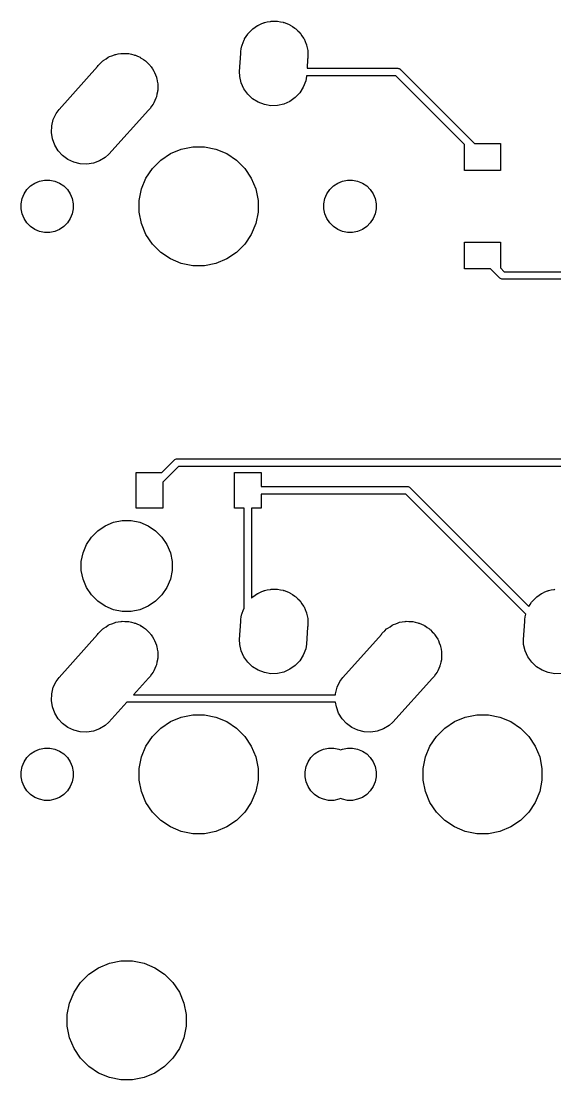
# Model space of a CAD drawing. Extents: x -26.1 to -7.5, y -7.6 to -2.3.
# Drawn here: x -26.079 to -25.375, y -6.873 to -5.476 of the extents above; entities that cross this region are included whole.
import ezdxf

# ---------------------------------------------------------------- set-up
doc = ezdxf.new("R2010")
doc.units = 0
doc.header["$MEASUREMENT"] = 0
doc.layers.add('BLACK', color=7, linetype='CONTINUOUS')

msp = doc.modelspace()

# ---------------------------------------------------------------- linework, layer by layer
at = {"layer": 'BLACK', "linetype": 'CONTINUOUS'}
for p, q in [((-25.766, -5.48075), (-25.7625, -5.47933)), ((-25.7625, -5.47933), (-25.7592, -5.47781)), ((-25.7592, -5.47781), (-25.7585, -5.47766)), ((-25.7585, -5.47766), (-25.7579, -5.47741)), ((-25.7579, -5.47741), (-25.7543, -5.47669)), ((-25.7543, -5.47669), (-25.7507, -5.47586)), ((-25.7507, -5.47586), (-25.75, -5.47584)), ((-25.75, -5.47584), (-25.7494, -5.47571)), ((-25.7494, -5.47571), (-25.7456, -5.47571)), ((-25.7456, -5.47571), (-25.7419, -5.4756)), ((-25.7419, -5.4756), (-25.7413, -5.47571)), ((-25.7413, -5.47571), (-25.7406, -5.47571)), ((-25.7406, -5.47571), (-25.737, -5.47643)), ((-25.737, -5.47643), (-25.7333, -5.47705)), ((-25.7333, -5.47705), (-25.7327, -5.47728)), ((-25.7327, -5.47728), (-25.7321, -5.47741)), ((-25.7321, -5.47741), (-25.7286, -5.47883)), ((-25.7286, -5.47883), (-25.7252, -5.48015)), ((-25.7822, -5.49593), (-25.7802, -5.49279)), ((-25.7802, -5.49279), (-25.7798, -5.49231)), ((-25.7798, -5.49231), (-25.7794, -5.49177)), ((-25.7794, -5.49177), (-25.7768, -5.48914)), ((-25.7768, -5.48914), (-25.7742, -5.48644)), ((-25.7742, -5.48644), (-25.7737, -5.48606)), ((-25.7737, -5.48606), (-25.7732, -5.4856)), ((-25.7732, -5.4856), (-25.7701, -5.48353)), ((-25.7701, -5.48353), (-25.7671, -5.48138)), ((-25.7671, -5.48138), (-25.7665, -5.48111)), ((-25.7665, -5.48111), (-25.766, -5.48075)), ((-25.7252, -5.48015), (-25.7246, -5.4805)), ((-25.7246, -5.4805), (-25.724, -5.48075)), ((-25.724, -5.48075), (-25.7209, -5.48281)), ((-25.7209, -5.48281), (-25.7178, -5.48478)), ((-25.7178, -5.48478), (-25.7173, -5.48523)), ((-25.7173, -5.48523), (-25.7168, -5.4856)), ((-25.7168, -5.4856), (-25.7141, -5.48822)), ((-25.7141, -5.48822), (-25.7114, -5.49077)), ((-25.7114, -5.49077), (-25.7111, -5.4913)), ((-25.7111, -5.4913), (-25.7106, -5.49177)), ((-25.7106, -5.49177), (-25.7085, -5.49485)), ((-25.7879, -5.50833), (-25.7877, -5.50772)), ((-25.7877, -5.50772), (-25.7876, -5.50708)), ((-25.7876, -5.50708), (-25.7862, -5.50365)), ((-25.7862, -5.50365), (-25.7848, -5.50018)), ((-25.7848, -5.50018), (-25.7845, -5.49963)), ((-25.7845, -5.49963), (-25.7843, -5.49902)), ((-25.7843, -5.49902), (-25.7822, -5.49593)), ((-25.7085, -5.49485), (-25.7064, -5.49788)), ((-25.7064, -5.49788), (-25.7061, -5.49848)), ((-25.7061, -5.49848), (-25.7057, -5.49902)), ((-25.7057, -5.49902), (-25.7043, -5.50245)), ((-25.7043, -5.50245), (-25.7028, -5.50584)), ((-25.7028, -5.50584), (-25.7027, -5.50648)), ((-25.7027, -5.50648), (-25.7024, -5.50708)), ((-25.7024, -5.50708), (-25.7017, -5.51072)), ((-25.9627, -5.52238), (-25.9595, -5.52123)), ((-25.9595, -5.52123), (-25.9563, -5.51993)), ((-25.9563, -5.51993), (-25.9554, -5.51974)), ((-25.9554, -5.51974), (-25.9545, -5.5194)), ((-25.9545, -5.5194), (-25.9511, -5.51889)), ((-25.9511, -5.51889), (-25.9478, -5.51823)), ((-25.9478, -5.51823), (-25.9468, -5.51823)), ((-25.9468, -5.51823), (-25.9458, -5.51808)), ((-25.9458, -5.51808), (-25.9424, -5.51823)), ((-25.9424, -5.51823), (-25.9391, -5.51823)), ((-25.9391, -5.51823), (-25.9381, -5.51842)), ((-25.9381, -5.51842), (-25.9371, -5.51846)), ((-25.9371, -5.51846), (-25.9338, -5.51927)), ((-25.9338, -5.51927), (-25.9305, -5.51993)), ((-25.9305, -5.51993), (-25.9296, -5.52031)), ((-25.9296, -5.52031), (-25.9286, -5.52054)), ((-25.9286, -5.52054), (-25.9256, -5.52197)), ((-25.7909, -5.54196), (-25.7893, -5.51847)), ((-25.7893, -5.51564), (-25.7886, -5.51199)), ((-25.7893, -5.51847), (-25.7893, -5.51564)), ((-25.7886, -5.51199), (-25.7879, -5.50833)), ((-25.7017, -5.51072), (-25.7009, -5.51434)), ((-25.7009, -5.51434), (-25.7008, -5.515)), ((-25.7008, -5.515), (-25.7007, -5.51564)), ((-25.7007, -5.51564), (-25.7007, -5.51935)), ((-25.7007, -5.51935), (-25.7007, -5.52088)), ((-25.7007, -5.52088), (-25.7007, -5.52153)), ((-25.7007, -5.52153), (-25.7007, -5.52436)), ((-26.0294, -5.59204), (-25.9785, -5.53529)), ((-25.9785, -5.53529), (-25.9778, -5.53429)), ((-25.9778, -5.53429), (-25.9756, -5.53205)), ((-25.9756, -5.53205), (-25.9749, -5.53132)), ((-25.9749, -5.53132), (-25.9741, -5.53051)), ((-25.9741, -5.53051), (-25.9717, -5.52812)), ((-25.9717, -5.52812), (-25.9708, -5.52757)), ((-25.9708, -5.52757), (-25.9701, -5.52691)), ((-25.9701, -5.52691), (-25.9672, -5.52515)), ((-25.9672, -5.52515), (-25.9644, -5.52327)), ((-25.9644, -5.52327), (-25.9635, -5.52289)), ((-25.9635, -5.52289), (-25.9627, -5.52238)), ((-25.9256, -5.52197), (-25.9224, -5.52327)), ((-25.9224, -5.52327), (-25.9216, -5.52382)), ((-25.9216, -5.52382), (-25.9207, -5.52423)), ((-25.9207, -5.52423), (-25.918, -5.52624)), ((-25.918, -5.52624), (-25.9152, -5.52812)), ((-25.9152, -5.52812), (-25.9145, -5.52881)), ((-25.9145, -5.52881), (-25.9137, -5.52939)), ((-25.9137, -5.52939), (-25.9114, -5.53189)), ((-25.9114, -5.53189), (-25.909, -5.53429)), ((-25.909, -5.53429), (-25.9085, -5.5351)), ((-25.9085, -5.5351), (-25.9078, -5.53583)), ((-25.701, -5.52587), (-25.7018, -5.53783)), ((-25.7007, -5.52436), (-25.701, -5.52587)), ((-25.9078, -5.53583), (-25.9061, -5.53873)), ((-25.9061, -5.53873), (-25.9042, -5.54154)), ((-25.9042, -5.54154), (-25.9038, -5.54245)), ((-25.9038, -5.54245), (-25.9033, -5.54329)), ((-25.9033, -5.54329), (-25.9021, -5.54647)), ((-25.9021, -5.54647), (-25.9008, -5.5496)), ((-25.9008, -5.5496), (-25.9006, -5.55056)), ((-25.7907, -5.54849), (-25.7909, -5.54196)), ((-25.7888, -5.557), (-25.7907, -5.54849)), ((-25.7025, -5.54805), (-25.7036, -5.5545)), ((-25.5843, -5.54783), (-25.7025, -5.54783)), ((-25.7025, -5.54783), (-25.7025, -5.54805)), ((-25.7018, -5.53783), (-25.5825, -5.53783)), ((-25.4936, -5.63849), (-25.5843, -5.54783)), ((-25.5825, -5.53783), (-25.5822, -5.53781)), ((-25.5822, -5.53781), (-25.582, -5.53783)), ((-25.582, -5.53783), (-25.5812, -5.53791)), ((-25.5812, -5.53791), (-25.5803, -5.53819)), ((-25.5803, -5.53819), (-25.5794, -5.53866)), ((-25.5794, -5.53866), (-25.5787, -5.53928)), ((-25.5787, -5.53928), (-25.5785, -5.53947)), ((-25.5785, -5.53947), (-25.4806, -5.63732)), ((-25.9006, -5.55056), (-25.9003, -5.55149)), ((-25.9003, -5.55149), (-25.8998, -5.55484)), ((-25.8998, -5.55484), (-25.8991, -5.55816)), ((-25.8991, -5.55816), (-25.8991, -5.55914)), ((-25.8991, -5.55914), (-25.899, -5.56011)), ((-25.899, -5.56011), (-25.8991, -5.5635)), ((-25.8991, -5.5635), (-25.8991, -5.56688)), ((-25.7852, -5.56496), (-25.7888, -5.557)), ((-25.7067, -5.56265), (-25.7114, -5.57005)), ((-25.7036, -5.5545), (-25.7067, -5.56265)), ((-25.9014, -5.5773), (-25.9029, -5.58037)), ((-25.9012, -5.57635), (-25.9014, -5.5773)), ((-25.9008, -5.57544), (-25.9012, -5.57635)), ((-25.9002, -5.57212), (-25.9008, -5.57544)), ((-25.8994, -5.56883), (-25.9002, -5.57212)), ((-25.8993, -5.56785), (-25.8994, -5.56883)), ((-25.8991, -5.56688), (-25.8993, -5.56785)), ((-25.7801, -5.57207), (-25.7852, -5.56496)), ((-25.7738, -5.57805), (-25.7801, -5.57207)), ((-25.7173, -5.5764), (-25.7245, -5.58145)), ((-25.7114, -5.57005), (-25.7173, -5.5764)), ((-25.909, -5.59075), (-25.9113, -5.59299)), ((-25.9071, -5.58794), (-25.909, -5.59075)), ((-25.9051, -5.58521), (-25.9071, -5.58794)), ((-25.9047, -5.58432), (-25.9051, -5.58521)), ((-25.9042, -5.5835), (-25.9047, -5.58432)), ((-25.9029, -5.58037), (-25.9042, -5.5835)), ((-25.7664, -5.58268), (-25.7738, -5.57805)), ((-25.7582, -5.58578), (-25.7664, -5.58268)), ((-25.7496, -5.58723), (-25.7582, -5.58578)), ((-25.7409, -5.58698), (-25.7496, -5.58723)), ((-25.7324, -5.58503), (-25.7409, -5.58698)), ((-25.7245, -5.58145), (-25.7324, -5.58503)), ((-26.0391, -5.61369), (-26.037, -5.60522)), ((-26.037, -5.60522), (-26.0333, -5.59731)), ((-26.0333, -5.59731), (-26.0294, -5.59204)), ((-25.9113, -5.59299), (-25.9635, -5.6512)), ((-26.0394, -5.62241), (-26.0391, -5.61369)), ((-26.0381, -5.63103), (-26.0394, -5.62241)), ((-26.0351, -5.63923), (-26.0381, -5.63103)), ((-26.0306, -5.64669), (-26.0351, -5.63923)), ((-26.0247, -5.65313), (-26.0306, -5.64669)), ((-25.8822, -5.65043), (-25.8679, -5.64452)), ((-25.8679, -5.64452), (-25.8527, -5.6415)), ((-25.8527, -5.6415), (-25.8373, -5.6415)), ((-25.8373, -5.6415), (-25.8221, -5.64452)), ((-25.8221, -5.64452), (-25.8078, -5.65043)), ((-25.4936, -5.67276), (-25.4936, -5.63849)), ((-25.4806, -5.63732), (-25.4464, -5.63732)), ((-25.4464, -5.63732), (-25.4464, -5.67276)), ((-26.0177, -5.65829), (-26.0247, -5.65313)), ((-26.0098, -5.66198), (-26.0177, -5.65829)), ((-25.9758, -5.66014), (-25.984, -5.66312)), ((-25.9683, -5.65561), (-25.9758, -5.66014)), ((-25.9635, -5.6512), (-25.9683, -5.65561)), ((-25.906, -5.66996), (-25.895, -5.65903)), ((-25.895, -5.65903), (-25.8822, -5.65043)), ((-25.8078, -5.65043), (-25.795, -5.65903)), ((-25.795, -5.65903), (-25.784, -5.66996)), ((-26.0013, -5.66406), (-26.0098, -5.66198)), ((-25.9926, -5.66444), (-26.0013, -5.66406)), ((-25.984, -5.66312), (-25.9926, -5.66444)), ((-25.9146, -5.68282), (-25.906, -5.66996)), ((-25.784, -5.66996), (-25.7754, -5.68282)), ((-25.4464, -5.67276), (-25.4936, -5.67276)), ((-26.0613, -5.68947), (-26.055, -5.68688)), ((-26.055, -5.68688), (-26.0484, -5.68555)), ((-26.0484, -5.68555), (-26.0416, -5.68555)), ((-26.0416, -5.68555), (-26.035, -5.68688)), ((-26.035, -5.68688), (-26.0287, -5.68947)), ((-25.9205, -5.6971), (-25.9146, -5.68282)), ((-25.7754, -5.68282), (-25.7695, -5.6971)), ((-25.6613, -5.68947), (-25.655, -5.68688)), ((-25.655, -5.68688), (-25.6484, -5.68555)), ((-25.6484, -5.68555), (-25.6416, -5.68555)), ((-25.6416, -5.68555), (-25.635, -5.68688)), ((-25.635, -5.68688), (-25.6287, -5.68947)), ((-26.0755, -5.70368), (-26.0718, -5.69804)), ((-26.0718, -5.69804), (-26.067, -5.69324)), ((-26.067, -5.69324), (-26.0613, -5.68947)), ((-26.0287, -5.68947), (-26.023, -5.69324)), ((-26.023, -5.69324), (-26.0182, -5.69804)), ((-26.0182, -5.69804), (-26.0145, -5.70368)), ((-25.9235, -5.71227), (-25.9205, -5.6971)), ((-25.7695, -5.6971), (-25.7665, -5.71227)), ((-25.6755, -5.70368), (-25.6718, -5.69804)), ((-25.6718, -5.69804), (-25.667, -5.69324)), ((-25.667, -5.69324), (-25.6613, -5.68947)), ((-25.6287, -5.68947), (-25.623, -5.69324)), ((-25.623, -5.69324), (-25.6182, -5.69804)), ((-25.6182, -5.69804), (-25.6145, -5.70368)), ((-26.0794, -5.71661), (-26.0781, -5.70995)), ((-26.0794, -5.72339), (-26.0794, -5.71661)), ((-26.0781, -5.70995), (-26.0755, -5.70368)), ((-26.0145, -5.70368), (-26.0119, -5.70995)), ((-26.0119, -5.70995), (-26.0106, -5.71661)), ((-26.0106, -5.71661), (-26.0106, -5.72339)), ((-25.9235, -5.72773), (-25.9235, -5.71227)), ((-25.7665, -5.71227), (-25.7665, -5.72773)), ((-25.6794, -5.71661), (-25.6781, -5.70995)), ((-25.6794, -5.72339), (-25.6794, -5.71661)), ((-25.6781, -5.70995), (-25.6755, -5.70368)), ((-25.6145, -5.70368), (-25.6119, -5.70995)), ((-25.6119, -5.70995), (-25.6106, -5.71661)), ((-25.6106, -5.71661), (-25.6106, -5.72339)), ((-26.0781, -5.73005), (-26.0794, -5.72339)), ((-26.0755, -5.73632), (-26.0781, -5.73005)), ((-26.0119, -5.73005), (-26.0145, -5.73632)), ((-26.0106, -5.72339), (-26.0119, -5.73005)), ((-25.9205, -5.7429), (-25.9235, -5.72773)), ((-25.7665, -5.72773), (-25.7695, -5.7429)), ((-25.6781, -5.73005), (-25.6794, -5.72339)), ((-25.6755, -5.73632), (-25.6781, -5.73005)), ((-25.6119, -5.73005), (-25.6145, -5.73632)), ((-25.6106, -5.72339), (-25.6119, -5.73005)), ((-26.0718, -5.74196), (-26.0755, -5.73632)), ((-26.067, -5.74676), (-26.0718, -5.74196)), ((-26.0182, -5.74196), (-26.023, -5.74676)), ((-26.0145, -5.73632), (-26.0182, -5.74196)), ((-25.9146, -5.75718), (-25.9205, -5.7429)), ((-25.7695, -5.7429), (-25.7754, -5.75718)), ((-25.6718, -5.74196), (-25.6755, -5.73632)), ((-25.667, -5.74676), (-25.6718, -5.74196)), ((-25.6182, -5.74196), (-25.623, -5.74676)), ((-25.6145, -5.73632), (-25.6182, -5.74196)), ((-26.0613, -5.75053), (-26.067, -5.74676)), ((-26.055, -5.75312), (-26.0613, -5.75053)), ((-26.0484, -5.75445), (-26.055, -5.75312)), ((-26.0416, -5.75445), (-26.0484, -5.75445)), ((-26.035, -5.75312), (-26.0416, -5.75445)), ((-26.0287, -5.75053), (-26.035, -5.75312)), ((-26.023, -5.74676), (-26.0287, -5.75053)), ((-25.906, -5.77004), (-25.9146, -5.75718)), ((-25.7754, -5.75718), (-25.784, -5.77004)), ((-25.6613, -5.75053), (-25.667, -5.74676)), ((-25.655, -5.75312), (-25.6613, -5.75053)), ((-25.6484, -5.75445), (-25.655, -5.75312)), ((-25.6416, -5.75445), (-25.6484, -5.75445)), ((-25.635, -5.75312), (-25.6416, -5.75445)), ((-25.6287, -5.75053), (-25.635, -5.75312)), ((-25.623, -5.74676), (-25.6287, -5.75053)), ((-25.895, -5.78097), (-25.906, -5.77004)), ((-25.784, -5.77004), (-25.795, -5.78097)), ((-25.4936, -5.80268), (-25.4936, -5.76724)), ((-25.4936, -5.76724), (-25.4464, -5.76724)), ((-25.4464, -5.76724), (-25.4464, -5.80151)), ((-25.8822, -5.78957), (-25.895, -5.78097)), ((-25.795, -5.78097), (-25.8078, -5.78957)), ((-25.8679, -5.79548), (-25.8822, -5.78957)), ((-25.8527, -5.7985), (-25.8679, -5.79548)), ((-25.8373, -5.7985), (-25.8527, -5.7985)), ((-25.8221, -5.79548), (-25.8373, -5.7985)), ((-25.8078, -5.78957), (-25.8221, -5.79548)), ((-25.4594, -5.80268), (-25.4936, -5.80268)), ((-25.4473, -5.81474), (-25.4594, -5.80268)), ((-25.4471, -5.81493), (-25.4473, -5.81474)), ((-25.4464, -5.81555), (-25.4471, -5.81493)), ((-25.4464, -5.80151), (-25.4415, -5.80637)), ((-25.4415, -5.80637), (-24.7485, -5.80637)), ((-25.4455, -5.81602), (-25.4464, -5.81555)), ((-25.4446, -5.8163), (-25.4455, -5.81602)), ((-25.4438, -5.81637), (-25.4446, -5.8163)), ((-25.4436, -5.8164), (-25.4438, -5.81637)), ((-25.4438, -5.81637), (-25.4438, -5.81637)), ((-25.4433, -5.81637), (-25.4436, -5.8164)), ((-24.7467, -5.81637), (-25.4433, -5.81637)), ((-25.8934, -6.07138), (-25.8772, -6.05514)), ((-25.8714, -6.0635), (-25.8922, -6.08435)), ((-25.8772, -6.05514), (-25.877, -6.05495)), ((-25.877, -6.05495), (-25.8763, -6.05433)), ((-25.8763, -6.05433), (-25.8754, -6.05386)), ((-25.8754, -6.05386), (-25.8744, -6.05358)), ((-25.8744, -6.05358), (-25.8737, -6.0535)), ((-25.8737, -6.0535), (-25.8735, -6.05348)), ((-25.8737, -6.0535), (-25.8737, -6.0535)), ((-25.8735, -6.05348), (-25.8732, -6.0535)), ((-25.8732, -6.0535), (-25.0023, -6.0535)), ((-25.0041, -6.0635), (-25.8714, -6.0635)), ((-25.9277, -6.11862), (-25.9277, -6.07138)), ((-25.9277, -6.07138), (-25.8934, -6.07138)), ((-25.7978, -6.11862), (-25.7978, -6.07138)), ((-25.7978, -6.07138), (-25.7623, -6.07138)), ((-25.7623, -6.07138), (-25.7623, -6.09)), ((-25.8922, -6.08435), (-25.8922, -6.11862)), ((-25.7623, -6.09), (-25.5697, -6.09)), ((-25.5697, -6.09), (-25.5694, -6.08998)), ((-25.5694, -6.08998), (-25.5692, -6.09)), ((-25.5692, -6.09), (-25.5684, -6.09007)), ((-25.5684, -6.09007), (-25.5675, -6.09036)), ((-25.5675, -6.09036), (-25.5666, -6.09082)), ((-25.5666, -6.09082), (-25.5659, -6.09145)), ((-25.5659, -6.09145), (-25.5657, -6.09164)), ((-25.5657, -6.09164), (-25.4089, -6.24846)), ((-25.5715, -6.1), (-25.7623, -6.1)), ((-25.7623, -6.1), (-25.7623, -6.11862)), ((-25.413, -6.2585), (-25.5715, -6.1)), ((-25.8922, -6.11862), (-25.9277, -6.11862)), ((-25.785, -6.11862), (-25.7978, -6.11862)), ((-25.785, -6.25068), (-25.785, -6.11862)), ((-25.7623, -6.11862), (-25.775, -6.11862)), ((-25.775, -6.11862), (-25.775, -6.2373)), ((-25.9575, -6.13731), (-25.9459, -6.135)), ((-25.9459, -6.135), (-25.9341, -6.135)), ((-25.9341, -6.135), (-25.9225, -6.13731)), ((-25.9866, -6.15675), (-25.9782, -6.14839)), ((-25.9782, -6.14839), (-25.9684, -6.14183)), ((-25.9684, -6.14183), (-25.9575, -6.13731)), ((-25.9225, -6.13731), (-25.9116, -6.14183)), ((-25.9116, -6.14183), (-25.9018, -6.14839)), ((-25.9018, -6.14839), (-25.8934, -6.15675)), ((-25.9932, -6.16658), (-25.9866, -6.15675)), ((-25.8934, -6.15675), (-25.8868, -6.16658)), ((-26, -6.18909), (-25.9977, -6.1775)), ((-25.9977, -6.1775), (-25.9932, -6.16658)), ((-25.8868, -6.16658), (-25.8823, -6.1775)), ((-25.8823, -6.1775), (-25.88, -6.18909)), ((-26, -6.20091), (-26, -6.18909)), ((-25.88, -6.18909), (-25.88, -6.20091)), ((-25.9977, -6.2125), (-26, -6.20091)), ((-25.88, -6.20091), (-25.8823, -6.2125)), ((-25.9932, -6.22342), (-25.9977, -6.2125)), ((-25.8823, -6.2125), (-25.8868, -6.22342)), ((-25.9866, -6.23325), (-25.9932, -6.22342)), ((-25.9782, -6.24161), (-25.9866, -6.23325)), ((-25.8934, -6.23325), (-25.9018, -6.24161)), ((-25.8868, -6.22342), (-25.8934, -6.23325)), ((-25.7732, -6.2356), (-25.7701, -6.23353)), ((-25.7701, -6.23353), (-25.7671, -6.23138)), ((-25.7671, -6.23138), (-25.7665, -6.23111)), ((-25.7665, -6.23111), (-25.766, -6.23075)), ((-25.766, -6.23075), (-25.7625, -6.22933)), ((-25.7625, -6.22933), (-25.7592, -6.22781)), ((-25.7592, -6.22781), (-25.7585, -6.22766)), ((-25.7585, -6.22766), (-25.7579, -6.22741)), ((-25.7579, -6.22741), (-25.7543, -6.22669)), ((-25.7543, -6.22669), (-25.7507, -6.22586)), ((-25.7507, -6.22586), (-25.75, -6.22584)), ((-25.75, -6.22584), (-25.7494, -6.22571)), ((-25.7494, -6.22571), (-25.7456, -6.22571)), ((-25.7456, -6.22571), (-25.7419, -6.2256)), ((-25.7419, -6.2256), (-25.7413, -6.22571)), ((-25.7413, -6.22571), (-25.7406, -6.22571)), ((-25.7406, -6.22571), (-25.737, -6.22643)), ((-25.737, -6.22643), (-25.7333, -6.22705)), ((-25.7333, -6.22705), (-25.7327, -6.22728)), ((-25.7327, -6.22728), (-25.7321, -6.22741)), ((-25.7321, -6.22741), (-25.7286, -6.22883)), ((-25.7286, -6.22883), (-25.7252, -6.23015)), ((-25.7252, -6.23015), (-25.7246, -6.2305)), ((-25.7246, -6.2305), (-25.724, -6.23075)), ((-25.724, -6.23075), (-25.7209, -6.23281)), ((-25.7209, -6.23281), (-25.7178, -6.23478)), ((-25.3982, -6.2356), (-25.3951, -6.23353)), ((-25.3951, -6.23353), (-25.3921, -6.23138)), ((-25.3921, -6.23138), (-25.3915, -6.23111)), ((-25.3915, -6.23111), (-25.391, -6.23075)), ((-25.391, -6.23075), (-25.3875, -6.22933)), ((-25.3875, -6.22933), (-25.3842, -6.22781)), ((-25.3842, -6.22781), (-25.3835, -6.22766)), ((-25.3835, -6.22766), (-25.3829, -6.22741)), ((-25.3829, -6.22741), (-25.3793, -6.22669)), ((-25.3793, -6.22669), (-25.3757, -6.22586)), ((-25.3757, -6.22586), (-25.375, -6.22584)), ((-25.375, -6.22584), (-25.3744, -6.22571)), ((-25.9684, -6.24817), (-25.9782, -6.24161)), ((-25.9575, -6.25269), (-25.9684, -6.24817)), ((-25.9116, -6.24817), (-25.9225, -6.25269)), ((-25.9018, -6.24161), (-25.9116, -6.24817)), ((-25.775, -6.2373), (-25.7742, -6.23644)), ((-25.7742, -6.23644), (-25.7737, -6.23606)), ((-25.7737, -6.23606), (-25.7732, -6.2356)), ((-25.7178, -6.23478), (-25.7173, -6.23523)), ((-25.7173, -6.23523), (-25.7168, -6.2356)), ((-25.7168, -6.2356), (-25.7141, -6.23822)), ((-25.7141, -6.23822), (-25.7114, -6.24077)), ((-25.7114, -6.24077), (-25.7111, -6.2413)), ((-25.7111, -6.2413), (-25.7106, -6.24177)), ((-25.7106, -6.24177), (-25.7085, -6.24485)), ((-25.7085, -6.24485), (-25.7064, -6.24788)), ((-25.7064, -6.24788), (-25.7061, -6.24848)), ((-25.7061, -6.24848), (-25.7057, -6.24902)), ((-25.4089, -6.24846), (-25.4072, -6.24593)), ((-25.4072, -6.24593), (-25.4052, -6.24279)), ((-25.4052, -6.24279), (-25.4048, -6.24231)), ((-25.4048, -6.24231), (-25.4044, -6.24177)), ((-25.4044, -6.24177), (-25.4018, -6.23914)), ((-25.4018, -6.23914), (-25.3992, -6.23644)), ((-25.3992, -6.23644), (-25.3987, -6.23606)), ((-25.3987, -6.23606), (-25.3982, -6.2356)), ((-25.9459, -6.255), (-25.9575, -6.25269)), ((-25.9341, -6.255), (-25.9459, -6.255)), ((-25.9225, -6.25269), (-25.9341, -6.255)), ((-25.7893, -6.26564), (-25.7886, -6.26199)), ((-25.7886, -6.26199), (-25.7879, -6.25833)), ((-25.7879, -6.25833), (-25.7877, -6.25772)), ((-25.7877, -6.25772), (-25.7876, -6.25708)), ((-25.7876, -6.25708), (-25.7862, -6.25365)), ((-25.7862, -6.25365), (-25.785, -6.25068)), ((-25.7057, -6.24902), (-25.7043, -6.25245)), ((-25.7043, -6.25245), (-25.7028, -6.25584)), ((-25.7028, -6.25584), (-25.7027, -6.25648)), ((-25.7027, -6.25648), (-25.7024, -6.25708)), ((-25.7024, -6.25708), (-25.7017, -6.26072)), ((-25.7017, -6.26072), (-25.7009, -6.26434)), ((-25.4143, -6.26564), (-25.4136, -6.26199)), ((-25.4136, -6.26199), (-25.413, -6.2585)), ((-25.9701, -6.27691), (-25.9672, -6.27515)), ((-25.9672, -6.27515), (-25.9644, -6.27327)), ((-25.9644, -6.27327), (-25.9635, -6.27289)), ((-25.9635, -6.27289), (-25.9627, -6.27238)), ((-25.9627, -6.27238), (-25.9595, -6.27123)), ((-25.9595, -6.27123), (-25.9563, -6.26993)), ((-25.9563, -6.26993), (-25.9554, -6.26974)), ((-25.9554, -6.26974), (-25.9545, -6.2694)), ((-25.9545, -6.2694), (-25.9511, -6.26889)), ((-25.9511, -6.26889), (-25.9478, -6.26823)), ((-25.9478, -6.26823), (-25.9468, -6.26823)), ((-25.9468, -6.26823), (-25.9458, -6.26808)), ((-25.9458, -6.26808), (-25.9424, -6.26823)), ((-25.9424, -6.26823), (-25.9391, -6.26823)), ((-25.9391, -6.26823), (-25.9381, -6.26842)), ((-25.9381, -6.26842), (-25.9371, -6.26846)), ((-25.9371, -6.26846), (-25.9338, -6.26927)), ((-25.9338, -6.26927), (-25.9305, -6.26993)), ((-25.9305, -6.26993), (-25.9296, -6.27031)), ((-25.9296, -6.27031), (-25.9286, -6.27054)), ((-25.9286, -6.27054), (-25.9256, -6.27197)), ((-25.9256, -6.27197), (-25.9224, -6.27327)), ((-25.9224, -6.27327), (-25.9216, -6.27382)), ((-25.9216, -6.27382), (-25.9207, -6.27423)), ((-25.9207, -6.27423), (-25.918, -6.27624)), ((-25.918, -6.27624), (-25.9152, -6.27812)), ((-25.7909, -6.29196), (-25.7893, -6.26847)), ((-25.7893, -6.26847), (-25.7893, -6.26564)), ((-25.701, -6.27587), (-25.7025, -6.29805)), ((-25.7007, -6.27436), (-25.701, -6.27587)), ((-25.7009, -6.26434), (-25.7008, -6.265)), ((-25.7008, -6.265), (-25.7007, -6.26564)), ((-25.7007, -6.26564), (-25.7007, -6.26935)), ((-25.7007, -6.26935), (-25.7007, -6.27088)), ((-25.7007, -6.27088), (-25.7007, -6.27153)), ((-25.7007, -6.27153), (-25.7007, -6.27436)), ((-25.5951, -6.27691), (-25.5922, -6.27515)), ((-25.5922, -6.27515), (-25.5894, -6.27327)), ((-25.5894, -6.27327), (-25.5885, -6.27289)), ((-25.5885, -6.27289), (-25.5877, -6.27238)), ((-25.5877, -6.27238), (-25.5845, -6.27123)), ((-25.5845, -6.27123), (-25.5813, -6.26993)), ((-25.5813, -6.26993), (-25.5804, -6.26974)), ((-25.5804, -6.26974), (-25.5795, -6.2694)), ((-25.5795, -6.2694), (-25.5761, -6.26889)), ((-25.5761, -6.26889), (-25.5728, -6.26823)), ((-25.5728, -6.26823), (-25.5718, -6.26823)), ((-25.5718, -6.26823), (-25.5708, -6.26808)), ((-25.5708, -6.26808), (-25.5674, -6.26823)), ((-25.5674, -6.26823), (-25.5641, -6.26823)), ((-25.5641, -6.26823), (-25.5631, -6.26842)), ((-25.5631, -6.26842), (-25.5621, -6.26846)), ((-25.5621, -6.26846), (-25.5588, -6.26927)), ((-25.5588, -6.26927), (-25.5555, -6.26993)), ((-25.5555, -6.26993), (-25.5546, -6.27031)), ((-25.5546, -6.27031), (-25.5536, -6.27054)), ((-25.5536, -6.27054), (-25.5506, -6.27197)), ((-25.5506, -6.27197), (-25.5474, -6.27327)), ((-25.5474, -6.27327), (-25.5466, -6.27382)), ((-25.5466, -6.27382), (-25.5457, -6.27423)), ((-25.5457, -6.27423), (-25.543, -6.27624)), ((-25.543, -6.27624), (-25.5402, -6.27812)), ((-25.4159, -6.29196), (-25.4143, -6.26847)), ((-25.4143, -6.26847), (-25.4143, -6.26564)), ((-26.0294, -6.34204), (-25.9785, -6.28529)), ((-25.9785, -6.28529), (-25.9778, -6.28429)), ((-25.9778, -6.28429), (-25.9756, -6.28205)), ((-25.9756, -6.28205), (-25.9749, -6.28132)), ((-25.9749, -6.28132), (-25.9741, -6.28051)), ((-25.9741, -6.28051), (-25.9717, -6.27812)), ((-25.9717, -6.27812), (-25.9708, -6.27757)), ((-25.9708, -6.27757), (-25.9701, -6.27691)), ((-25.9152, -6.27812), (-25.9145, -6.27881)), ((-25.9145, -6.27881), (-25.9137, -6.27939)), ((-25.9137, -6.27939), (-25.9114, -6.28189)), ((-25.9114, -6.28189), (-25.909, -6.28429)), ((-25.909, -6.28429), (-25.9085, -6.2851)), ((-25.9085, -6.2851), (-25.9078, -6.28583)), ((-25.9078, -6.28583), (-25.9061, -6.28873)), ((-25.9061, -6.28873), (-25.9042, -6.29154)), ((-25.6544, -6.34204), (-25.6035, -6.28529)), ((-25.6035, -6.28529), (-25.6028, -6.28429)), ((-25.6028, -6.28429), (-25.6006, -6.28205)), ((-25.6006, -6.28205), (-25.5999, -6.28132)), ((-25.5999, -6.28132), (-25.5991, -6.28051)), ((-25.5991, -6.28051), (-25.5967, -6.27812)), ((-25.5967, -6.27812), (-25.5958, -6.27757)), ((-25.5958, -6.27757), (-25.5951, -6.27691)), ((-25.5402, -6.27812), (-25.5395, -6.27881)), ((-25.5395, -6.27881), (-25.5387, -6.27939)), ((-25.5387, -6.27939), (-25.5364, -6.28189)), ((-25.5364, -6.28189), (-25.534, -6.28429)), ((-25.534, -6.28429), (-25.5335, -6.2851)), ((-25.5335, -6.2851), (-25.5328, -6.28583)), ((-25.5328, -6.28583), (-25.5311, -6.28873)), ((-25.5311, -6.28873), (-25.5292, -6.29154)), ((-25.9042, -6.29154), (-25.9038, -6.29245)), ((-25.9038, -6.29245), (-25.9033, -6.29329)), ((-25.9033, -6.29329), (-25.9021, -6.29647)), ((-25.9021, -6.29647), (-25.9008, -6.2996)), ((-25.9008, -6.2996), (-25.9006, -6.30056)), ((-25.9006, -6.30056), (-25.9003, -6.30149)), ((-25.9003, -6.30149), (-25.8998, -6.30484)), ((-25.7907, -6.29849), (-25.7909, -6.29196)), ((-25.7888, -6.307), (-25.7907, -6.29849)), ((-25.7036, -6.3045), (-25.7067, -6.31265)), ((-25.7025, -6.29805), (-25.7036, -6.3045)), ((-25.5292, -6.29154), (-25.5288, -6.29245)), ((-25.5288, -6.29245), (-25.5283, -6.29329)), ((-25.5283, -6.29329), (-25.5271, -6.29647)), ((-25.5271, -6.29647), (-25.5258, -6.2996)), ((-25.5258, -6.2996), (-25.5256, -6.30056)), ((-25.5256, -6.30056), (-25.5253, -6.30149)), ((-25.5253, -6.30149), (-25.5248, -6.30484)), ((-25.4157, -6.29849), (-25.4159, -6.29196)), ((-25.4138, -6.307), (-25.4157, -6.29849)), ((-25.8998, -6.30484), (-25.8991, -6.30816)), ((-25.8993, -6.31785), (-25.8994, -6.31883)), ((-25.8991, -6.31688), (-25.8993, -6.31785)), ((-25.8991, -6.30816), (-25.8991, -6.30914)), ((-25.8991, -6.30914), (-25.899, -6.31011)), ((-25.899, -6.31011), (-25.8991, -6.3135)), ((-25.8991, -6.3135), (-25.8991, -6.31688)), ((-25.7852, -6.31496), (-25.7888, -6.307)), ((-25.7801, -6.32207), (-25.7852, -6.31496)), ((-25.7067, -6.31265), (-25.7114, -6.32005)), ((-25.5248, -6.30484), (-25.5241, -6.30816)), ((-25.5243, -6.31785), (-25.5244, -6.31883)), ((-25.5241, -6.31688), (-25.5243, -6.31785)), ((-25.5241, -6.30816), (-25.5241, -6.30914)), ((-25.5241, -6.30914), (-25.524, -6.31011)), ((-25.524, -6.31011), (-25.5241, -6.3135)), ((-25.5241, -6.3135), (-25.5241, -6.31688)), ((-25.4102, -6.31496), (-25.4138, -6.307)), ((-25.4051, -6.32207), (-25.4102, -6.31496)), ((-25.9029, -6.33037), (-25.9042, -6.3335)), ((-25.9014, -6.3273), (-25.9029, -6.33037)), ((-25.9012, -6.32635), (-25.9014, -6.3273)), ((-25.9008, -6.32544), (-25.9012, -6.32635)), ((-25.9002, -6.32212), (-25.9008, -6.32544)), ((-25.8994, -6.31883), (-25.9002, -6.32212)), ((-25.7738, -6.32805), (-25.7801, -6.32207)), ((-25.7664, -6.33268), (-25.7738, -6.32805)), ((-25.7245, -6.33145), (-25.7324, -6.33503)), ((-25.7173, -6.3264), (-25.7245, -6.33145)), ((-25.7114, -6.32005), (-25.7173, -6.3264)), ((-25.5279, -6.33037), (-25.5292, -6.3335)), ((-25.5264, -6.3273), (-25.5279, -6.33037)), ((-25.5262, -6.32635), (-25.5264, -6.3273)), ((-25.5258, -6.32544), (-25.5262, -6.32635)), ((-25.5252, -6.32212), (-25.5258, -6.32544)), ((-25.5244, -6.31883), (-25.5252, -6.32212)), ((-25.3988, -6.32805), (-25.4051, -6.32207)), ((-25.3914, -6.33268), (-25.3988, -6.32805)), ((-26.0333, -6.34731), (-26.0294, -6.34204)), ((-25.9113, -6.34299), (-25.931, -6.365)), ((-25.909, -6.34075), (-25.9113, -6.34299)), ((-25.9071, -6.33794), (-25.909, -6.34075)), ((-25.9051, -6.33521), (-25.9071, -6.33794)), ((-25.9047, -6.33432), (-25.9051, -6.33521)), ((-25.9042, -6.3335), (-25.9047, -6.33432)), ((-25.7582, -6.33578), (-25.7664, -6.33268)), ((-25.7496, -6.33723), (-25.7582, -6.33578)), ((-25.7409, -6.33698), (-25.7496, -6.33723)), ((-25.7324, -6.33503), (-25.7409, -6.33698)), ((-25.6583, -6.34731), (-25.6544, -6.34204)), ((-25.5363, -6.34299), (-25.5885, -6.4012)), ((-25.534, -6.34075), (-25.5363, -6.34299)), ((-25.5321, -6.33794), (-25.534, -6.34075)), ((-25.5301, -6.33521), (-25.5321, -6.33794)), ((-25.5297, -6.33432), (-25.5301, -6.33521)), ((-25.5292, -6.3335), (-25.5297, -6.33432)), ((-25.3832, -6.33578), (-25.3914, -6.33268)), ((-25.3746, -6.33723), (-25.3832, -6.33578)), ((-25.3659, -6.33698), (-25.3746, -6.33723)), ((-26.0391, -6.36369), (-26.037, -6.35522)), ((-26.037, -6.35522), (-26.0333, -6.34731)), ((-25.6641, -6.36369), (-25.662, -6.35522)), ((-25.662, -6.35522), (-25.6583, -6.34731)), ((-26.0394, -6.37241), (-26.0391, -6.36369)), ((-26.0381, -6.38103), (-26.0394, -6.37241)), ((-25.931, -6.365), (-25.6641, -6.365)), ((-25.6641, -6.365), (-25.6641, -6.36369)), ((-26.0351, -6.38923), (-26.0381, -6.38103)), ((-25.94, -6.375), (-25.9635, -6.4012)), ((-25.664, -6.375), (-25.94, -6.375)), ((-25.6631, -6.38103), (-25.664, -6.375)), ((-25.6601, -6.38923), (-25.6631, -6.38103)), ((-26.0306, -6.39669), (-26.0351, -6.38923)), ((-26.0247, -6.40313), (-26.0306, -6.39669)), ((-25.9635, -6.4012), (-25.9683, -6.40561)), ((-25.895, -6.40903), (-25.8822, -6.40043)), ((-25.8822, -6.40043), (-25.8679, -6.39452)), ((-25.8679, -6.39452), (-25.8527, -6.3915)), ((-25.8527, -6.3915), (-25.8373, -6.3915)), ((-25.8373, -6.3915), (-25.8221, -6.39452)), ((-25.8221, -6.39452), (-25.8078, -6.40043)), ((-25.8078, -6.40043), (-25.795, -6.40903)), ((-25.6556, -6.39669), (-25.6601, -6.38923)), ((-25.6497, -6.40313), (-25.6556, -6.39669)), ((-25.5885, -6.4012), (-25.5933, -6.40561)), ((-25.52, -6.40903), (-25.5072, -6.40043)), ((-25.5072, -6.40043), (-25.4929, -6.39452)), ((-25.4929, -6.39452), (-25.4777, -6.3915)), ((-25.4777, -6.3915), (-25.4623, -6.3915)), ((-25.4623, -6.3915), (-25.4471, -6.39452)), ((-25.4471, -6.39452), (-25.4328, -6.40043)), ((-25.4328, -6.40043), (-25.42, -6.40903)), ((-26.0177, -6.40829), (-26.0247, -6.40313)), ((-26.0098, -6.41198), (-26.0177, -6.40829)), ((-26.0013, -6.41406), (-26.0098, -6.41198)), ((-25.9926, -6.41444), (-26.0013, -6.41406)), ((-25.984, -6.41312), (-25.9926, -6.41444)), ((-25.9758, -6.41014), (-25.984, -6.41312)), ((-25.9683, -6.40561), (-25.9758, -6.41014)), ((-25.906, -6.41996), (-25.895, -6.40903)), ((-25.795, -6.40903), (-25.784, -6.41996)), ((-25.6427, -6.40829), (-25.6497, -6.40313)), ((-25.6348, -6.41198), (-25.6427, -6.40829)), ((-25.6263, -6.41406), (-25.6348, -6.41198)), ((-25.6176, -6.41444), (-25.6263, -6.41406)), ((-25.609, -6.41312), (-25.6176, -6.41444)), ((-25.6008, -6.41014), (-25.609, -6.41312)), ((-25.5933, -6.40561), (-25.6008, -6.41014)), ((-25.531, -6.41996), (-25.52, -6.40903)), ((-25.42, -6.40903), (-25.409, -6.41996)), ((-25.9146, -6.43282), (-25.906, -6.41996)), ((-25.784, -6.41996), (-25.7754, -6.43282)), ((-25.5396, -6.43282), (-25.531, -6.41996)), ((-25.409, -6.41996), (-25.4004, -6.43282)), ((-26.0718, -6.44804), (-26.067, -6.44324)), ((-26.067, -6.44324), (-26.0613, -6.43947)), ((-26.0613, -6.43947), (-26.055, -6.43688)), ((-26.055, -6.43688), (-26.0484, -6.43555)), ((-26.0484, -6.43555), (-26.0416, -6.43555)), ((-26.0416, -6.43555), (-26.035, -6.43688)), ((-26.035, -6.43688), (-26.0287, -6.43947)), ((-26.0287, -6.43947), (-26.023, -6.44324)), ((-26.023, -6.44324), (-26.0182, -6.44804)), ((-25.9205, -6.4471), (-25.9146, -6.43282)), ((-25.7754, -6.43282), (-25.7695, -6.4471)), ((-25.6968, -6.44804), (-25.692, -6.44324)), ((-25.692, -6.44324), (-25.6863, -6.43947)), ((-25.6863, -6.43947), (-25.68, -6.43688)), ((-25.68, -6.43688), (-25.6734, -6.43555)), ((-25.6734, -6.43555), (-25.6666, -6.43555)), ((-25.6666, -6.43555), (-25.66, -6.43688)), ((-25.66, -6.43688), (-25.6575, -6.43789)), ((-25.6575, -6.43789), (-25.655, -6.43688)), ((-25.655, -6.43688), (-25.6484, -6.43555)), ((-25.6484, -6.43555), (-25.6416, -6.43555)), ((-25.6416, -6.43555), (-25.635, -6.43688)), ((-25.635, -6.43688), (-25.6287, -6.43947)), ((-25.6287, -6.43947), (-25.623, -6.44324)), ((-25.623, -6.44324), (-25.6182, -6.44804)), ((-25.5455, -6.4471), (-25.5396, -6.43282)), ((-25.4004, -6.43282), (-25.3945, -6.4471)), ((-26.0781, -6.45995), (-26.0755, -6.45368)), ((-26.0755, -6.45368), (-26.0718, -6.44804)), ((-26.0182, -6.44804), (-26.0145, -6.45368)), ((-26.0145, -6.45368), (-26.0119, -6.45995)), ((-25.9235, -6.46227), (-25.9205, -6.4471)), ((-25.7695, -6.4471), (-25.7665, -6.46227)), ((-25.7031, -6.45995), (-25.7005, -6.45368)), ((-25.7005, -6.45368), (-25.6968, -6.44804)), ((-25.6182, -6.44804), (-25.6145, -6.45368)), ((-25.6145, -6.45368), (-25.6119, -6.45995)), ((-25.5485, -6.46227), (-25.5455, -6.4471)), ((-25.3945, -6.4471), (-25.3915, -6.46227)), ((-26.0794, -6.46661), (-26.0781, -6.45995)), ((-26.0794, -6.47339), (-26.0794, -6.46661)), ((-26.0119, -6.45995), (-26.0106, -6.46661)), ((-26.0106, -6.46661), (-26.0106, -6.47339)), ((-25.9235, -6.47773), (-25.9235, -6.46227)), ((-25.7665, -6.46227), (-25.7665, -6.47773)), ((-25.7044, -6.46661), (-25.7031, -6.45995)), ((-25.7044, -6.47339), (-25.7044, -6.46661)), ((-25.6119, -6.45995), (-25.6106, -6.46661)), ((-25.6106, -6.46661), (-25.6106, -6.47339)), ((-25.5485, -6.47773), (-25.5485, -6.46227)), ((-25.3915, -6.46227), (-25.3915, -6.47773)), ((-26.0781, -6.48005), (-26.0794, -6.47339)), ((-26.0755, -6.48632), (-26.0781, -6.48005)), ((-26.0119, -6.48005), (-26.0145, -6.48632)), ((-26.0106, -6.47339), (-26.0119, -6.48005)), ((-25.9205, -6.4929), (-25.9235, -6.47773)), ((-25.7665, -6.47773), (-25.7695, -6.4929)), ((-25.7031, -6.48005), (-25.7044, -6.47339)), ((-25.7005, -6.48632), (-25.7031, -6.48005)), ((-25.6119, -6.48005), (-25.6145, -6.48632)), ((-25.6106, -6.47339), (-25.6119, -6.48005)), ((-25.5455, -6.4929), (-25.5485, -6.47773)), ((-25.3915, -6.47773), (-25.3945, -6.4929)), ((-26.0718, -6.49196), (-26.0755, -6.48632)), ((-26.067, -6.49676), (-26.0718, -6.49196)), ((-26.0613, -6.50053), (-26.067, -6.49676)), ((-26.023, -6.49676), (-26.0287, -6.50053)), ((-26.0182, -6.49196), (-26.023, -6.49676)), ((-26.0145, -6.48632), (-26.0182, -6.49196)), ((-25.9146, -6.50718), (-25.9205, -6.4929)), ((-25.7695, -6.4929), (-25.7754, -6.50718)), ((-25.6968, -6.49196), (-25.7005, -6.48632)), ((-25.692, -6.49676), (-25.6968, -6.49196)), ((-25.6863, -6.50053), (-25.692, -6.49676)), ((-25.623, -6.49676), (-25.6287, -6.50053)), ((-25.6182, -6.49196), (-25.623, -6.49676)), ((-25.6145, -6.48632), (-25.6182, -6.49196)), ((-25.5396, -6.50718), (-25.5455, -6.4929)), ((-25.3945, -6.4929), (-25.4004, -6.50718)), ((-26.055, -6.50312), (-26.0613, -6.50053)), ((-26.0484, -6.50445), (-26.055, -6.50312)), ((-26.0416, -6.50445), (-26.0484, -6.50445)), ((-26.035, -6.50312), (-26.0416, -6.50445)), ((-26.0287, -6.50053), (-26.035, -6.50312)), ((-25.906, -6.52004), (-25.9146, -6.50718)), ((-25.7754, -6.50718), (-25.784, -6.52004)), ((-25.68, -6.50312), (-25.6863, -6.50053)), ((-25.6734, -6.50445), (-25.68, -6.50312)), ((-25.6666, -6.50445), (-25.6734, -6.50445)), ((-25.66, -6.50312), (-25.6666, -6.50445)), ((-25.6575, -6.50211), (-25.66, -6.50312)), ((-25.655, -6.50312), (-25.6575, -6.50211)), ((-25.6484, -6.50445), (-25.655, -6.50312)), ((-25.6416, -6.50445), (-25.6484, -6.50445)), ((-25.635, -6.50312), (-25.6416, -6.50445)), ((-25.6287, -6.50053), (-25.635, -6.50312)), ((-25.531, -6.52004), (-25.5396, -6.50718)), ((-25.4004, -6.50718), (-25.409, -6.52004)), ((-25.895, -6.53097), (-25.906, -6.52004)), ((-25.784, -6.52004), (-25.795, -6.53097)), ((-25.52, -6.53097), (-25.531, -6.52004)), ((-25.409, -6.52004), (-25.42, -6.53097)), ((-25.8822, -6.53957), (-25.895, -6.53097)), ((-25.8679, -6.54548), (-25.8822, -6.53957)), ((-25.8078, -6.53957), (-25.8221, -6.54548)), ((-25.795, -6.53097), (-25.8078, -6.53957)), ((-25.5072, -6.53957), (-25.52, -6.53097)), ((-25.4929, -6.54548), (-25.5072, -6.53957)), ((-25.4328, -6.53957), (-25.4471, -6.54548)), ((-25.42, -6.53097), (-25.4328, -6.53957)), ((-25.8527, -6.5485), (-25.8679, -6.54548)), ((-25.8373, -6.5485), (-25.8527, -6.5485)), ((-25.8221, -6.54548), (-25.8373, -6.5485)), ((-25.4777, -6.5485), (-25.4929, -6.54548)), ((-25.4623, -6.5485), (-25.4777, -6.5485)), ((-25.4471, -6.54548), (-25.4623, -6.5485)), ((-25.9772, -6.72543), (-25.9629, -6.71952)), ((-25.9629, -6.71952), (-25.9477, -6.7165)), ((-25.9477, -6.7165), (-25.9323, -6.7165)), ((-25.9323, -6.7165), (-25.9171, -6.71952)), ((-25.9171, -6.71952), (-25.9028, -6.72543)), ((-26.001, -6.74496), (-25.99, -6.73403)), ((-25.99, -6.73403), (-25.9772, -6.72543)), ((-25.9028, -6.72543), (-25.89, -6.73403)), ((-25.89, -6.73403), (-25.879, -6.74496)), ((-26.0096, -6.75782), (-26.001, -6.74496)), ((-25.879, -6.74496), (-25.8704, -6.75782)), ((-26.0155, -6.7721), (-26.0096, -6.75782)), ((-25.8704, -6.75782), (-25.8645, -6.7721)), ((-26.0185, -6.78727), (-26.0155, -6.7721)), ((-25.8645, -6.7721), (-25.8615, -6.78727)), ((-26.0185, -6.80273), (-26.0185, -6.78727)), ((-25.8615, -6.78727), (-25.8615, -6.80273)), ((-26.0155, -6.8179), (-26.0185, -6.80273)), ((-25.8615, -6.80273), (-25.8645, -6.8179)), ((-26.0096, -6.83218), (-26.0155, -6.8179)), ((-25.8645, -6.8179), (-25.8704, -6.83218)), ((-26.001, -6.84504), (-26.0096, -6.83218)), ((-25.8704, -6.83218), (-25.879, -6.84504)), ((-25.99, -6.85597), (-26.001, -6.84504)), ((-25.879, -6.84504), (-25.89, -6.85597)), ((-25.9772, -6.86457), (-25.99, -6.85597)), ((-25.89, -6.85597), (-25.9028, -6.86457)), ((-25.9629, -6.87048), (-25.9772, -6.86457)), ((-25.9477, -6.8735), (-25.9629, -6.87048)), ((-25.9323, -6.8735), (-25.9477, -6.8735)), ((-25.9171, -6.87048), (-25.9323, -6.8735)), ((-25.9028, -6.86457), (-25.9171, -6.87048))]:
    msp.add_line(p, q, dxfattribs=at)

doc.saveas('drawing.dxf')
